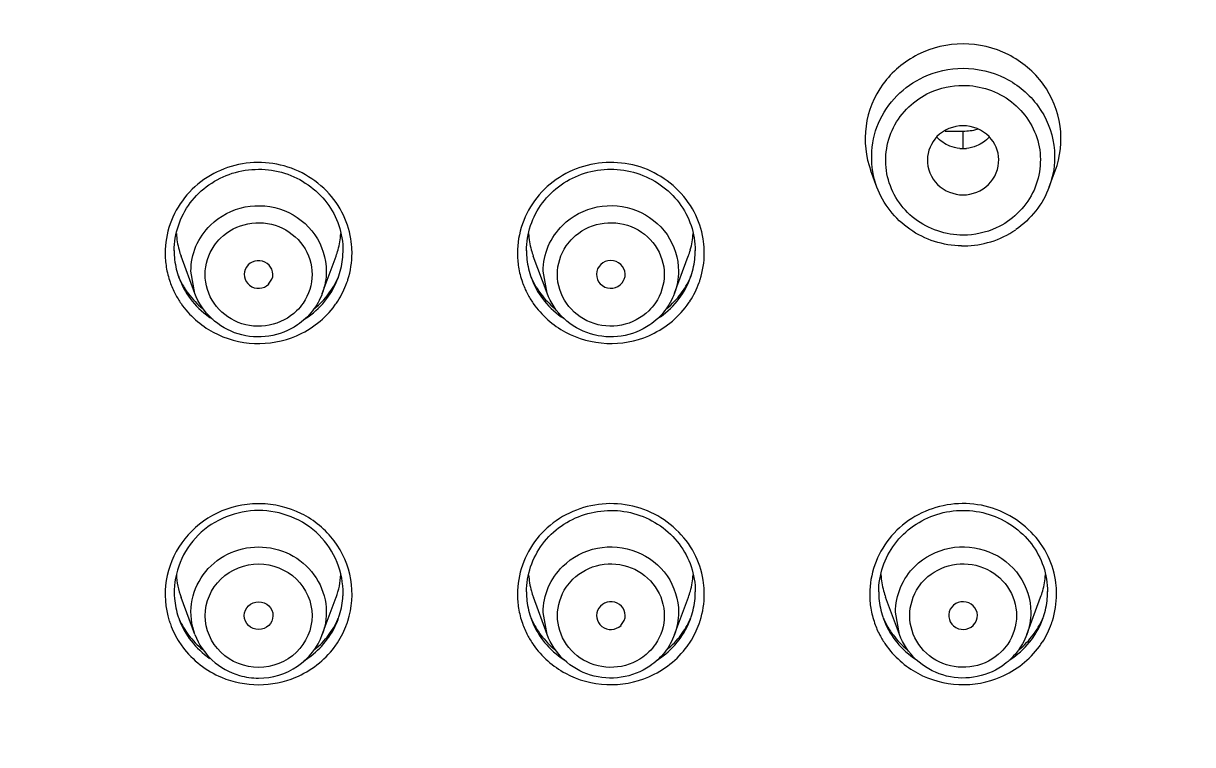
# Model space of a CAD drawing. Extents: x 4680 to 5808, y -3 to 824.
# Drawn here: x 5200.61 to 5225.17, y 524.37 to 539.51 of the extents above; entities that cross this region are included whole.
import ezdxf

# ---------------------------------------------------------------- set-up
doc = ezdxf.new("R2010")
doc.units = 0
doc.header["$LTSCALE"] = 4
doc.header["$MEASUREMENT"] = 0
for name, color, linetype in [('F3A55-R01_DXF_CONTINUOUS_LINE', 7, 'CONTINUOUS'), ('F3A55-R02_DXF_CONTINUOUS_LINE', 7, 'CONTINUOUS'), ('F3A55-R05_DXF_CONTINUOUS_LINE', 7, 'CONTINUOUS')]:
    doc.layers.add(name, color=color, linetype=linetype)

msp = doc.modelspace()

# ---------------------------------------------------------------- linework, layer by layer
at = {"layer": 'F3A55-R01_DXF_CONTINUOUS_LINE', "color": 9, "linetype": 'Continuous'}
msp.add_open_spline([(5208.603, 604.42), (5212.915, 603.719), (5221.405, 601.45), (5233.139, 595.564), (5243.376, 587.456), (5251.664, 577.468), (5257.642, 566.031), (5261.049, 553.636), (5261.733, 540.831), (5260.353, 532.385), (5259.226, 528.295)], degree=3, knots=[0, 0, 0, 0, 0.127243, 0.253926, 0.379839, 0.504913, 0.62922, 0.752956, 0.876436, 1, 1, 1, 1], dxfattribs=at)
at = {"layer": 'F3A55-R02_DXF_CONTINUOUS_LINE', "color": 7, "linetype": 'Continuous'}
for p, q in [((5219.975, 537.249), (5220.353, 537.249)), ((5218.542, 536.075), (5218.417, 536.414)), ((5222.163, 536.076), (5222.289, 536.414)), ((5203.884, 534.16), (5203.884, 534.159)), ((5207.222, 534.16), (5207.222, 534.161)), ((5211.284, 534.161), (5211.284, 534.16)), ((5214.622, 534.161), (5214.622, 534.162)), ((5211.285, 526.997), (5211.285, 526.996)), ((5214.623, 526.997), (5214.623, 526.997)), ((5218.685, 526.998), (5218.685, 526.997)), ((5222.023, 526.998), (5222.023, 526.998))]:
    msp.add_line(p, q, dxfattribs=at)
at = {"layer": 'F3A55-R02_DXF_CONTINUOUS_LINE', "color": 9, "linetype": 'Continuous'}
msp.add_line((5220.353, 536.882), (5220.353, 537.249), dxfattribs=at)
at = {"layer": 'F3A55-R02_DXF_CONTINUOUS_LINE', "color": 7, "linetype": 'Continuous'}
for centre, radius, start, end in [((5220.351, 538.418), 1.169, 270.0627, 285.0835), ((5220.353, 537.628), 0.746, 264.636, 269.9947), ((5220.352, 537.628), 0.746, 270.0217, 275.4087), ((5220.358, 536.795), 1.956, 287.1337, 304.3136), ((5205.432, 534.741), 1.653, 180.0169, 184.9002), ((5205.674, 534.742), 1.653, 355.1159, 359.9993), ((5212.832, 534.743), 1.653, 180.0169, 184.9002), ((5213.074, 534.743), 1.653, 355.1159, 359.9993), ((5220.353, 536.793), 1.954, 269.0358, 270.98), ((5220.351, 536.825), 1.986, 271.0101, 287.0572), ((5205.461, 534.744), 1.682, 184.9142, 198.5118), ((5205.645, 534.744), 1.682, 341.5044, 355.102), ((5212.861, 534.745), 1.682, 184.9142, 198.5118), ((5213.045, 534.745), 1.682, 341.5044, 355.102), ((5205.446, 534.74), 1.667, 198.5403, 200.3725), ((5205.461, 534.872), 1.727, 202.5446, 204.2339), ((5205.477, 534.88), 1.744, 204.2467, 212.5574), ((5205.624, 534.883), 1.75, 323.1155, 335.7289), ((5205.645, 534.872), 1.727, 335.7594, 337.4716), ((5205.66, 534.74), 1.667, 339.6436, 341.4758), ((5212.846, 534.741), 1.667, 198.5403, 200.3725), ((5212.861, 534.873), 1.727, 202.5446, 204.2339), ((5212.877, 534.881), 1.744, 204.2467, 212.5574), ((5213.024, 534.884), 1.75, 323.1155, 335.7289), ((5213.045, 534.873), 1.727, 335.7594, 337.4716), ((5213.06, 534.741), 1.667, 339.6436, 341.4758), ((5205.483, 534.883), 1.751, 212.5558, 216.9072), ((5205.516, 534.91), 1.794, 216.9687, 230.461), ((5205.59, 534.91), 1.794, 309.5483, 323.0474), ((5212.883, 534.884), 1.751, 212.5558, 216.9072), ((5212.916, 534.911), 1.794, 216.9687, 230.461), ((5212.99, 534.911), 1.794, 309.5483, 323.0474), ((5205.425, 527.573), 1.645, 181.4791, 184.8669), ((5205.452, 527.576), 1.671, 184.8874, 198.4229), ((5205.656, 527.576), 1.671, 341.5929, 355.1291), ((5205.683, 527.573), 1.645, 355.1496, 358.5448), ((5212.833, 527.578), 1.653, 180.0169, 184.9002), ((5212.862, 527.581), 1.682, 184.9142, 198.5118), ((5213.046, 527.581), 1.682, 341.5044, 355.102), ((5213.075, 527.578), 1.653, 355.1159, 359.9993), ((5220.233, 527.579), 1.653, 180.0169, 184.9002), ((5220.262, 527.582), 1.682, 184.9142, 198.5118), ((5220.446, 527.582), 1.682, 341.5044, 355.102), ((5220.475, 527.579), 1.653, 355.1159, 359.9993), ((5205.43, 527.57), 1.648, 198.4459, 200.3758), ((5205.466, 527.71), 1.731, 202.4822, 204.2406), ((5205.485, 527.719), 1.752, 204.2668, 216.8864), ((5205.623, 527.719), 1.752, 323.1297, 335.7493), ((5205.642, 527.71), 1.731, 335.7755, 337.5335), ((5205.678, 527.57), 1.648, 339.6404, 341.5699), ((5212.847, 527.577), 1.667, 198.5403, 200.3725), ((5212.862, 527.709), 1.727, 202.5446, 204.2339), ((5212.878, 527.716), 1.744, 204.2467, 212.5574), ((5213.025, 527.719), 1.75, 323.1155, 335.7289), ((5213.046, 527.709), 1.727, 335.7594, 337.4716), ((5213.061, 527.577), 1.667, 339.6436, 341.4758), ((5220.247, 527.578), 1.667, 198.5403, 200.3725), ((5220.262, 527.71), 1.727, 202.5446, 204.2339), ((5220.278, 527.717), 1.744, 204.2467, 212.5574), ((5220.425, 527.72), 1.75, 323.1156, 335.7516), ((5220.446, 527.71), 1.727, 335.7823, 337.4716), ((5220.461, 527.578), 1.667, 339.6436, 341.4758), ((5205.516, 527.745), 1.792, 216.9604, 230.4716), ((5205.592, 527.745), 1.792, 309.5446, 323.0558), ((5212.884, 527.72), 1.751, 212.5558, 216.9072), ((5212.917, 527.747), 1.794, 216.9687, 230.461), ((5212.991, 527.747), 1.794, 309.5483, 323.0474), ((5220.284, 527.721), 1.751, 212.5558, 216.9072), ((5220.317, 527.748), 1.794, 216.9687, 230.461), ((5220.391, 527.748), 1.794, 309.5483, 323.0474)]:
    msp.add_arc(centre, radius, start, end, dxfattribs=at)
at = {"layer": 'F3A55-R02_DXF_CONTINUOUS_LINE', "color": 9, "linetype": 'Continuous'}
for centre, radius, start, end in [((5205.67, 534.689), 1.846, 2.0953, 9.2557), ((5213.07, 534.69), 1.846, 2.0953, 9.2557), ((5205.412, 534.689), 1.822, 177.6268, 180.006), ((5205.68, 534.69), 1.836, 0.009, 2.0923), ((5212.812, 534.69), 1.822, 177.6268, 180.006), ((5213.08, 534.691), 1.836, 0.009, 2.0923), ((5205.435, 534.69), 1.845, 180.0194, 189.2553), ((5205.658, 534.692), 1.858, 342.435, 359.9351), ((5212.835, 534.691), 1.845, 180.0194, 189.2553), ((5213.058, 534.693), 1.858, 342.435, 359.9351), ((5205.443, 534.692), 1.853, 189.275, 199.2994), ((5212.843, 534.693), 1.853, 189.275, 199.2994), ((5205.46, 534.698), 1.872, 199.3123, 207.6564), ((5205.483, 534.756), 1.707, 200.4686, 216.8922), ((5205.623, 534.756), 1.707, 323.1239, 339.5476), ((5205.637, 534.702), 1.881, 327.0777, 340.3225), ((5205.671, 534.689), 1.845, 340.3658, 342.4037), ((5212.86, 534.699), 1.872, 199.3123, 207.6564), ((5212.883, 534.757), 1.707, 200.4686, 216.8922), ((5213.023, 534.757), 1.707, 323.1239, 339.5476), ((5213.037, 534.703), 1.881, 327.0777, 340.3225), ((5213.071, 534.69), 1.845, 340.3658, 342.4037), ((5205.472, 534.705), 1.885, 207.6802, 214.8175), ((5212.872, 534.706), 1.885, 207.6802, 214.8175), ((5205.631, 534.707), 1.889, 323.8226, 327.0761), ((5213.031, 534.708), 1.889, 323.8226, 327.0761), ((5205.528, 534.798), 1.768, 234.8854, 237.9281), ((5205.578, 534.798), 1.768, 302.0781, 305.1307), ((5212.928, 534.799), 1.768, 234.8854, 237.9281), ((5212.978, 534.799), 1.768, 302.0781, 305.1307), ((5205.554, 527.429), 1.997, 89.3865, 90.6269), ((5213.071, 527.526), 1.846, 2.0953, 9.2557), ((5220.471, 527.527), 1.846, 2.0953, 9.2557), ((5212.813, 527.526), 1.822, 177.6268, 180.006), ((5212.836, 527.527), 1.845, 180.0194, 189.2553), ((5213.059, 527.529), 1.858, 342.435, 359.9351), ((5213.081, 527.526), 1.836, 0.009, 2.0923), ((5220.214, 527.527), 1.823, 177.5021, 180.0058), ((5220.236, 527.528), 1.845, 180.0194, 189.2553), ((5220.459, 527.53), 1.858, 342.435, 359.9351), ((5220.481, 527.527), 1.836, 0.009, 2.0923), ((5212.844, 527.529), 1.853, 189.275, 199.2994), ((5220.244, 527.53), 1.853, 189.275, 199.2994), ((5205.439, 527.526), 1.849, 194.159, 197.7413), ((5205.437, 527.525), 1.846, 197.7439, 199.7641), ((5205.473, 527.54), 1.885, 199.8093, 213.1414), ((5205.626, 527.591), 1.705, 323.5496, 339.5798), ((5205.635, 527.54), 1.885, 326.7876, 340.1484), ((5205.67, 527.525), 1.847, 340.1961, 341.2587), ((5205.672, 527.525), 1.845, 341.2591, 342.2153), ((5212.861, 527.535), 1.872, 199.3123, 207.6564), ((5212.884, 527.593), 1.707, 200.4686, 216.8922), ((5213.024, 527.593), 1.707, 323.1239, 339.5476), ((5213.038, 527.539), 1.881, 327.0777, 340.3225), ((5213.072, 527.526), 1.845, 340.3658, 342.4037), ((5220.261, 527.536), 1.872, 199.3123, 207.6564), ((5220.284, 527.594), 1.707, 200.4686, 216.8922), ((5220.424, 527.594), 1.707, 323.1239, 339.5476), ((5220.439, 527.54), 1.881, 327.0777, 340.3436), ((5220.472, 527.527), 1.845, 340.3872, 342.4037), ((5212.873, 527.542), 1.885, 207.6802, 214.8175), ((5220.273, 527.543), 1.885, 207.6802, 214.8175), ((5205.477, 527.542), 1.889, 213.1406, 216.5846), ((5205.587, 527.623), 1.755, 307.3347, 323.4657), ((5205.63, 527.543), 1.891, 323.0975, 326.7901), ((5213.032, 527.544), 1.889, 323.8226, 327.0761), ((5220.432, 527.545), 1.889, 323.8226, 327.0761), ((5205.576, 527.638), 1.774, 301.819, 307.3032), ((5212.929, 527.635), 1.768, 234.8854, 237.9281), ((5212.979, 527.635), 1.768, 302.0781, 305.1307), ((5220.329, 527.636), 1.768, 234.8854, 237.9281), ((5220.379, 527.636), 1.768, 302.0781, 305.1307)]:
    msp.add_arc(centre, radius, start, end, dxfattribs=at)
at = {"layer": 'F3A55-R02_DXF_CONTINUOUS_LINE', "color": 7, "linetype": 'Continuous'}
for points, knots in [([(5200.612, 483.401), (5204.426, 483.552), (5212.034, 484.563), (5222.935, 488.151), (5232.941, 493.68), (5241.683, 500.952), (5248.842, 509.706), (5254.154, 519.623), (5257.422, 530.338), (5258.157, 537.768), (5258.156, 541.468)], [0, 0, 0, 0, 0.126971, 0.253597, 0.379663, 0.505021, 0.629623, 0.75353, 0.876905, 1, 1, 1, 1]), ([(5220.352, 539.08), (5220.028, 539.08), (5219.372, 538.927), (5218.609, 538.284), (5218.233, 537.367), (5218.307, 536.709), (5218.417, 536.414)], [0, 0, 0, 0, 0.254342, 0.505567, 0.753282, 1, 1, 1, 1]), ([(5222.289, 536.414), (5222.399, 536.71), (5222.472, 537.368), (5222.096, 538.284), (5221.333, 538.927), (5220.677, 539.08), (5220.352, 539.08)], [0, 0, 0, 0, 0.246711, 0.494418, 0.745653, 1, 1, 1, 1]), ([(5203.78, 534.737), (5203.78, 535.09), (5204.027, 535.822), (5204.973, 536.473), (5206.126, 536.479), (5206.769, 536.032), (5206.986, 535.744)], [0, 0, 0, 0, 0.245001, 0.49554, 0.749435, 1, 1, 1, 1]), ([(5211.18, 534.738), (5211.18, 535.091), (5211.427, 535.823), (5212.373, 536.474), (5213.526, 536.48), (5214.169, 536.033), (5214.386, 535.745)], [0, 0, 0, 0, 0.245001, 0.49554, 0.749435, 1, 1, 1, 1]), ([(5219.603, 536.652), (5219.599, 536.463), (5219.761, 536.064), (5220.16, 535.911), (5220.353, 535.911)], [0, 0, 0, 0, 0.494186, 1, 1, 1, 1]), ([(5220.353, 535.911), (5220.546, 535.911), (5220.944, 536.064), (5221.107, 536.464), (5221.103, 536.652)], [0, 0, 0, 0, 0.505795, 1, 1, 1, 1]), ([(5220.32, 534.839), (5219.94, 534.845), (5219.17, 535.085), (5218.673, 535.723), (5218.542, 536.075)], [0, 0, 0, 0, 0.503128, 1, 1, 1, 1]), ([(5205.554, 529.283), (5205.097, 529.283), (5204.153, 528.921), (5203.77, 527.975), (5203.781, 527.531)], [0, 0, 0, 0, 0.507035, 1, 1, 1, 1]), ([(5207.327, 527.532), (5207.338, 527.976), (5206.955, 528.922), (5206.011, 529.284), (5205.554, 529.283)], [0, 0, 0, 0, 0.492965, 1, 1, 1, 1]), ([(5211.181, 527.574), (5211.181, 527.926), (5211.428, 528.659), (5212.374, 529.31), (5213.527, 529.315), (5214.17, 528.869), (5214.387, 528.581)], [0, 0, 0, 0, 0.245001, 0.49554, 0.749435, 1, 1, 1, 1]), ([(5218.581, 527.575), (5218.581, 527.928), (5218.828, 528.66), (5219.774, 529.311), (5220.927, 529.316), (5221.57, 528.87), (5221.787, 528.582)], [0, 0, 0, 0, 0.245001, 0.49554, 0.749435, 1, 1, 1, 1])]:
    msp.add_open_spline(points, degree=3, knots=knots, dxfattribs=at)
at = {"layer": 'F3A55-R02_DXF_CONTINUOUS_LINE', "color": 9, "linetype": 'Continuous'}
for points, knots in [([(5257.231, 541.226), (5257.232, 537.599), (5256.515, 530.318), (5253.325, 519.814), (5248.138, 510.083), (5241.146, 501.484), (5232.602, 494.325), (5222.817, 488.863), (5212.149, 485.292), (5204.696, 484.257), (5200.958, 484.085)], [0, 0, 0, 0, 0.123071, 0.246424, 0.370316, 0.49491, 0.620269, 0.746349, 0.872998, 1, 1, 1, 1]), ([(5256.814, 541.205), (5256.815, 537.609), (5256.104, 530.388), (5252.944, 519.969), (5247.807, 510.316), (5240.879, 501.783), (5232.414, 494.675), (5222.717, 489.246), (5212.142, 485.689), (5204.753, 484.65), (5201.046, 484.473)], [0, 0, 0, 0, 0.123073, 0.246428, 0.370321, 0.494914, 0.620272, 0.74635, 0.872998, 1, 1, 1, 1]), ([(5220.352, 538.568), (5220.656, 538.568), (5221.269, 538.426), (5221.983, 537.824), (5222.335, 536.968), (5222.266, 536.352), (5222.163, 536.076)], [0, 0, 0, 0, 0.254315, 0.505557, 0.753281, 1, 1, 1, 1]), ([(5218.542, 536.075), (5218.387, 536.494), (5218.403, 537.497), (5219.114, 538.197), (5219.526, 538.387)], [0, 0, 0, 0, 0.496115, 1, 1, 1, 1]), ([(5220.353, 538.21), (5220.71, 538.21), (5221.44, 537.97), (5222.062, 537.017), (5221.929, 535.887), (5221.372, 535.364), (5221.051, 535.217)], [0, 0, 0, 0, 0.253801, 0.502659, 0.749316, 1, 1, 1, 1]), ([(5220.353, 535.064), (5219.996, 535.064), (5219.266, 535.304), (5218.643, 536.257), (5218.776, 537.387), (5219.334, 537.91), (5219.654, 538.058)], [0, 0, 0, 0, 0.253801, 0.502659, 0.749316, 1, 1, 1, 1]), ([(5207.304, 535.549), (5207.11, 535.918), (5206.445, 536.541), (5205.11, 536.682), (5203.946, 536.017), (5203.608, 535.176), (5203.591, 534.765)], [0, 0, 0, 0, 0.249381, 0.502551, 0.753689, 1, 1, 1, 1]), ([(5214.704, 535.551), (5214.51, 535.919), (5213.845, 536.543), (5212.51, 536.683), (5211.346, 536.018), (5211.008, 535.177), (5210.991, 534.766)], [0, 0, 0, 0, 0.249381, 0.502551, 0.753689, 1, 1, 1, 1]), ([(5204.602, 533.027), (5204.865, 532.886), (5205.463, 532.722), (5206.073, 532.834), (5206.348, 532.952)], [0, 0, 0, 0, 0.499695, 1, 1, 1, 1]), ([(5212.002, 533.028), (5212.265, 532.887), (5212.863, 532.723), (5213.473, 532.835), (5213.748, 532.953)], [0, 0, 0, 0, 0.499695, 1, 1, 1, 1]), ([(5250.62, 532.908), (5250.104, 530.071), (5248.574, 524.465), (5244.871, 516.565), (5239.858, 509.373), (5231.62, 500.998), (5218.792, 493.244), (5207.044, 490.677), (5201.139, 490.356)], [0, 0, 0, 0, 0.123276, 0.246976, 0.37126, 0.496205, 0.747178, 1, 1, 1, 1]), ([(5205.532, 529.426), (5205.241, 529.423), (5204.654, 529.288), (5203.954, 528.735), (5203.568, 527.939), (5203.578, 527.348), (5203.647, 527.074)], [0, 0, 0, 0, 0.254236, 0.505575, 0.753509, 1, 1, 1, 1]), ([(5207.429, 526.961), (5207.518, 527.24), (5207.563, 527.851), (5207.195, 528.69), (5206.483, 529.279), (5205.877, 529.423), (5205.575, 529.426)], [0, 0, 0, 0, 0.24662, 0.494418, 0.745686, 1, 1, 1, 1]), ([(5214.705, 528.386), (5214.511, 528.755), (5213.846, 529.378), (5212.511, 529.519), (5211.347, 528.854), (5211.009, 528.013), (5210.992, 527.602)], [0, 0, 0, 0, 0.249381, 0.502551, 0.753689, 1, 1, 1, 1]), ([(5222.105, 528.387), (5221.912, 528.756), (5221.247, 529.379), (5219.913, 529.52), (5218.749, 528.857), (5218.411, 528.017), (5218.393, 527.607)], [0, 0, 0, 0, 0.249374, 0.502538, 0.753682, 1, 1, 1, 1]), ([(5212.003, 525.864), (5212.266, 525.723), (5212.864, 525.559), (5213.474, 525.671), (5213.749, 525.789)], [0, 0, 0, 0, 0.499695, 1, 1, 1, 1]), ([(5219.403, 525.865), (5219.666, 525.724), (5220.264, 525.56), (5220.874, 525.672), (5221.149, 525.79)], [0, 0, 0, 0, 0.499695, 1, 1, 1, 1])]:
    msp.add_open_spline(points, degree=3, knots=knots, dxfattribs=at)
for points in [[(5219.526, 538.387), (5219.782, 538.505), (5220.07, 538.568), (5220.352, 538.568)], [(5219.654, 538.058), (5219.871, 538.157), (5220.114, 538.21), (5220.353, 538.21)], [(5207.492, 534.986), (5207.46, 535.181), (5207.396, 535.374), (5207.304, 535.549)], [(5214.892, 534.987), (5214.86, 535.182), (5214.796, 535.375), (5214.704, 535.551)], [(5221.051, 535.217), (5220.835, 535.117), (5220.591, 535.064), (5220.353, 535.064)], [(5203.924, 533.629), (5204.097, 533.381), (5204.336, 533.17), (5204.602, 533.027)], [(5204.118, 533.732), (5204.227, 533.586), (5204.362, 533.456), (5204.511, 533.352)], [(5206.348, 532.952), (5206.664, 533.087), (5206.953, 533.314), (5207.156, 533.592)], [(5206.596, 533.352), (5206.745, 533.457), (5206.879, 533.586), (5206.988, 533.732)], [(5211.324, 533.63), (5211.497, 533.382), (5211.736, 533.171), (5212.002, 533.028)], [(5211.518, 533.733), (5211.627, 533.587), (5211.762, 533.458), (5211.911, 533.353)], [(5213.748, 532.953), (5214.064, 533.088), (5214.353, 533.316), (5214.556, 533.593)], [(5213.996, 533.353), (5214.145, 533.458), (5214.279, 533.587), (5214.388, 533.733)], [(5214.893, 527.823), (5214.861, 528.018), (5214.797, 528.211), (5214.705, 528.386)], [(5222.293, 527.824), (5222.261, 528.019), (5222.197, 528.212), (5222.105, 528.387)], [(5203.885, 526.996), (5203.944, 526.836), (5204.03, 526.683), (5204.134, 526.547)], [(5203.96, 526.416), (5204.165, 526.14), (5204.457, 525.914), (5204.775, 525.781)], [(5204.134, 526.547), (5204.244, 526.406), (5204.378, 526.28), (5204.525, 526.178)], [(5206.333, 525.781), (5206.648, 525.913), (5206.937, 526.135), (5207.142, 526.408)], [(5211.325, 526.466), (5211.498, 526.218), (5211.737, 526.006), (5212.003, 525.864)], [(5211.519, 526.568), (5211.628, 526.423), (5211.763, 526.293), (5211.912, 526.189)], [(5213.749, 525.789), (5214.065, 525.924), (5214.354, 526.151), (5214.557, 526.429)], [(5213.997, 526.189), (5214.146, 526.294), (5214.28, 526.423), (5214.389, 526.569)], [(5218.725, 526.467), (5218.898, 526.219), (5219.137, 526.007), (5219.403, 525.865)], [(5218.919, 526.569), (5219.028, 526.424), (5219.163, 526.294), (5219.312, 526.19)], [(5221.149, 525.79), (5221.465, 525.925), (5221.754, 526.152), (5221.957, 526.43)], [(5221.397, 526.19), (5221.546, 526.295), (5221.68, 526.424), (5221.789, 526.57)], [(5204.775, 525.781), (5205.019, 525.678), (5205.289, 525.625), (5205.554, 525.625)], [(5205.554, 525.625), (5205.819, 525.625), (5206.089, 525.678), (5206.333, 525.781)]]:
    msp.add_open_spline(points, degree=3, dxfattribs=at)
at = {"layer": 'F3A55-R02_DXF_CONTINUOUS_LINE', "color": 7, "linetype": 'Continuous'}
for points in [[(5220.353, 537.363), (5220.154, 537.363), (5219.942, 537.275), (5219.805, 537.133)], [(5220.901, 537.133), (5220.763, 537.275), (5220.551, 537.363), (5220.353, 537.363)], [(5219.805, 537.133), (5219.684, 537.007), (5219.607, 536.825), (5219.603, 536.652)], [(5220.072, 536.936), (5219.97, 536.977), (5219.875, 537.043), (5219.802, 537.125)], [(5220.904, 537.125), (5220.831, 537.044), (5220.736, 536.978), (5220.635, 536.937)], [(5221.103, 536.652), (5221.099, 536.826), (5221.021, 537.007), (5220.901, 537.133)], [(5220.283, 536.885), (5220.211, 536.892), (5220.139, 536.909), (5220.072, 536.936)], [(5220.635, 536.937), (5220.567, 536.909), (5220.495, 536.892), (5220.423, 536.885)], [(5222.163, 536.076), (5222.031, 535.72), (5221.773, 535.394), (5221.46, 535.18)], [(5206.986, 535.744), (5207.095, 535.601), (5207.181, 535.438), (5207.239, 535.267)], [(5214.386, 535.745), (5214.495, 535.602), (5214.581, 535.439), (5214.639, 535.268)], [(5207.239, 535.267), (5207.296, 535.098), (5207.326, 534.916), (5207.326, 534.737)], [(5214.639, 535.268), (5214.696, 535.099), (5214.726, 534.917), (5214.726, 534.738)], [(5214.387, 528.581), (5214.496, 528.437), (5214.582, 528.274), (5214.64, 528.104)], [(5221.787, 528.582), (5221.896, 528.439), (5221.982, 528.275), (5222.04, 528.105)], [(5214.64, 528.104), (5214.697, 527.934), (5214.727, 527.753), (5214.727, 527.574)], [(5222.04, 528.105), (5222.097, 527.935), (5222.127, 527.754), (5222.127, 527.575)]]:
    msp.add_open_spline(points, degree=3, dxfattribs=at)
at = {"layer": 'F3A55-R05_DXF_CONTINUOUS_LINE', "color": 7, "linetype": 'Continuous'}
for p, q in [((5204.215, 533.842), (5203.925, 534.624)), ((5206.891, 533.842), (5207.181, 534.624)), ((5211.615, 533.843), (5211.325, 534.625)), ((5214.291, 533.843), (5214.581, 534.625)), ((5205.765, 534.033), (5205.835, 534.139)), ((5213.221, 534.11), (5213.235, 534.142)), ((5204.216, 526.677), (5203.926, 527.459)), ((5206.892, 526.678), (5207.182, 527.46)), ((5211.616, 526.678), (5211.326, 527.46)), ((5214.292, 526.679), (5214.582, 527.461)), ((5219.016, 526.679), (5218.726, 527.461)), ((5221.692, 526.68), (5221.982, 527.462)), ((5213.166, 526.87), (5213.236, 526.975)), ((5220.604, 526.915), (5220.636, 526.978))]:
    msp.add_line(p, q, dxfattribs=at)
at = {"layer": 'F3A55-R05_DXF_CONTINUOUS_LINE', "color": 9, "linetype": 'Continuous'}
for p, q in [((5204.215, 533.842), (5204.132, 534.307)), ((5211.615, 533.843), (5211.532, 534.308)), ((5211.616, 526.678), (5211.533, 527.144)), ((5219.016, 526.679), (5218.933, 527.145))]:
    msp.add_line(p, q, dxfattribs=at)
at = {"layer": 'F3A55-R05_DXF_CONTINUOUS_LINE', "color": 7, "linetype": 'Continuous'}
for centre, radius, start, end in [((5205.462, 535.193), 1.639, 183.3182, 195.5358), ((5205.644, 535.193), 1.639, 344.4804, 356.6962), ((5212.862, 535.194), 1.639, 183.3182, 195.5358), ((5213.044, 535.194), 1.639, 344.4804, 356.6962), ((5205.451, 535.19), 1.628, 195.5417, 200.3679), ((5205.655, 535.19), 1.628, 339.6486, 344.475), ((5212.851, 535.191), 1.628, 195.5417, 200.3679), ((5213.055, 535.191), 1.628, 339.6486, 344.475), ((5205.462, 528.029), 1.639, 183.1857, 200.3406), ((5205.645, 528.029), 1.639, 339.6761, 356.8005), ((5212.863, 528.03), 1.639, 183.3182, 195.5358), ((5213.045, 528.03), 1.639, 344.4804, 356.6962), ((5220.263, 528.031), 1.639, 183.3178, 195.3878), ((5220.445, 528.031), 1.639, 344.6284, 356.6966), ((5212.852, 528.027), 1.628, 195.5417, 200.3679), ((5213.056, 528.027), 1.628, 339.6486, 344.475), ((5220.252, 528.028), 1.628, 195.3927, 200.3675), ((5220.456, 528.028), 1.628, 339.649, 344.6239), ((5205.555, 527.229), 1.466, 254.0785, 269.9649)]:
    msp.add_arc(centre, radius, start, end, dxfattribs=at)
for centre, major_axis, ratio, start_param, end_param in [((5205.553, 534.239), (0.3, 0), 0.968142, -0.348511, 5.49881), ((5212.953, 534.24), (0.301, -0.001), 0.968045, -0.343578, 5.82158), ((5212.954, 527.076), (0.301, -0.001), 0.968141, -0.349795, 5.501887), ((5220.353, 527.077), (0.301, -0.002), 0.967979, -0.34249, 5.701309)]:
    msp.add_ellipse(centre, major_axis=major_axis, ratio=ratio, start_param=start_param, end_param=end_param, dxfattribs=at)
msp.add_ellipse((5205.554, 527.075), major_axis=(0.301, -0.001), ratio=0.968238, dxfattribs=at)
at = {"layer": 'F3A55-R05_DXF_CONTINUOUS_LINE', "color": 9, "linetype": 'Continuous'}
for points, knots in [([(5204.542, 535.274), (5204.737, 535.466), (5205.257, 535.738), (5206.119, 535.657), (5206.8, 535.128), (5206.975, 534.575), (5206.975, 534.308)], [0, 0, 0, 0, 0.251321, 0.504345, 0.754245, 1, 1, 1, 1]), ([(5211.942, 535.275), (5212.137, 535.467), (5212.657, 535.739), (5213.519, 535.658), (5214.2, 535.13), (5214.375, 534.576), (5214.375, 534.309)], [0, 0, 0, 0, 0.251321, 0.504345, 0.754245, 1, 1, 1, 1]), ([(5204.132, 534.307), (5204.132, 534.485), (5204.205, 534.846), (5204.414, 535.149), (5204.542, 535.274)], [0, 0, 0, 0, 0.497793, 1, 1, 1, 1]), ([(5204.754, 535.003), (5204.909, 535.154), (5205.319, 535.368), (5206, 535.305), (5206.538, 534.887), (5206.676, 534.45), (5206.676, 534.239)], [0, 0, 0, 0, 0.251337, 0.504345, 0.754229, 1, 1, 1, 1]), ([(5211.532, 534.308), (5211.532, 534.486), (5211.605, 534.847), (5211.814, 535.15), (5211.942, 535.275)], [0, 0, 0, 0, 0.497793, 1, 1, 1, 1]), ([(5212.154, 535.004), (5212.309, 535.155), (5212.719, 535.369), (5213.4, 535.306), (5213.938, 534.888), (5214.076, 534.451), (5214.076, 534.24)], [0, 0, 0, 0, 0.251337, 0.504345, 0.754229, 1, 1, 1, 1]), ([(5204.43, 534.239), (5204.43, 534.448), (5204.522, 534.738), (5204.703, 534.953), (5204.754, 535.003)], [0, 0, 0, 0, 0.745726, 1, 1, 1, 1]), ([(5211.83, 534.24), (5211.83, 534.449), (5211.922, 534.739), (5212.103, 534.954), (5212.154, 535.004)], [0, 0, 0, 0, 0.745726, 1, 1, 1, 1]), ([(5213.752, 533.476), (5213.597, 533.325), (5213.187, 533.11), (5212.506, 533.174), (5211.968, 533.591), (5211.83, 534.028), (5211.83, 534.24)], [0, 0, 0, 0, 0.251337, 0.504345, 0.754229, 1, 1, 1, 1]), ([(5214.076, 534.24), (5214.076, 534.031), (5213.985, 533.741), (5213.803, 533.526), (5213.752, 533.476)], [0, 0, 0, 0, 0.745726, 1, 1, 1, 1]), ([(5206.352, 533.475), (5206.197, 533.324), (5205.787, 533.109), (5205.106, 533.173), (5204.568, 533.59), (5204.43, 534.027), (5204.43, 534.239)], [0, 0, 0, 0, 0.251337, 0.504345, 0.754229, 1, 1, 1, 1]), ([(5206.676, 534.239), (5206.676, 534.03), (5206.585, 533.74), (5206.403, 533.525), (5206.352, 533.475)], [0, 0, 0, 0, 0.745726, 1, 1, 1, 1]), ([(5204.216, 526.677), (5204.141, 526.881), (5204.09, 527.336), (5204.349, 527.969), (5204.876, 528.414), (5205.329, 528.519), (5205.554, 528.519)], [0, 0, 0, 0, 0.246713, 0.494434, 0.745688, 1, 1, 1, 1]), ([(5205.554, 528.519), (5205.778, 528.519), (5206.231, 528.414), (5206.759, 527.97), (5207.018, 527.337), (5206.968, 526.882), (5206.892, 526.678)], [0, 0, 0, 0, 0.25431, 0.505545, 0.753279, 1, 1, 1, 1]), ([(5211.943, 528.111), (5212.138, 528.303), (5212.658, 528.574), (5213.52, 528.494), (5214.201, 527.965), (5214.376, 527.412), (5214.376, 527.144)], [0, 0, 0, 0, 0.251321, 0.504345, 0.754245, 1, 1, 1, 1]), ([(5219.343, 528.112), (5219.538, 528.304), (5220.058, 528.575), (5220.92, 528.495), (5221.601, 527.966), (5221.776, 527.413), (5221.776, 527.145)], [0, 0, 0, 0, 0.251321, 0.504345, 0.754245, 1, 1, 1, 1]), ([(5205.554, 525.988), (5205.269, 525.988), (5204.68, 526.214), (5204.309, 527.074), (5204.68, 527.935), (5205.269, 528.161), (5205.554, 528.161)], [0, 0, 0, 0, 0.252859, 0.499988, 0.747122, 1, 1, 1, 1]), ([(5205.554, 528.161), (5205.839, 528.161), (5206.428, 527.935), (5206.799, 527.075), (5206.428, 526.214), (5205.839, 525.988), (5205.554, 525.988)], [0, 0, 0, 0, 0.252859, 0.499988, 0.747122, 1, 1, 1, 1]), ([(5211.533, 527.144), (5211.533, 527.322), (5211.606, 527.683), (5211.815, 527.986), (5211.943, 528.111)], [0, 0, 0, 0, 0.497793, 1, 1, 1, 1]), ([(5212.155, 527.839), (5212.31, 527.991), (5212.72, 528.205), (5213.401, 528.142), (5213.939, 527.724), (5214.077, 527.287), (5214.077, 527.076)], [0, 0, 0, 0, 0.251337, 0.504345, 0.754229, 1, 1, 1, 1]), ([(5218.933, 527.145), (5218.933, 527.323), (5219.006, 527.684), (5219.215, 527.987), (5219.343, 528.112)], [0, 0, 0, 0, 0.497793, 1, 1, 1, 1]), ([(5219.555, 527.84), (5219.71, 527.992), (5220.12, 528.206), (5220.801, 528.143), (5221.339, 527.725), (5221.477, 527.288), (5221.477, 527.077)], [0, 0, 0, 0, 0.251337, 0.504345, 0.754229, 1, 1, 1, 1]), ([(5211.831, 527.075), (5211.831, 527.285), (5211.923, 527.574), (5212.104, 527.789), (5212.155, 527.839)], [0, 0, 0, 0, 0.745726, 1, 1, 1, 1]), ([(5219.231, 527.076), (5219.231, 527.286), (5219.323, 527.575), (5219.504, 527.79), (5219.555, 527.84)], [0, 0, 0, 0, 0.745726, 1, 1, 1, 1]), ([(5213.753, 526.312), (5213.598, 526.16), (5213.188, 525.946), (5212.507, 526.01), (5211.969, 526.427), (5211.831, 526.864), (5211.831, 527.075)], [0, 0, 0, 0, 0.251337, 0.504345, 0.754229, 1, 1, 1, 1]), ([(5214.077, 527.076), (5214.077, 526.866), (5213.986, 526.577), (5213.804, 526.362), (5213.753, 526.312)], [0, 0, 0, 0, 0.745726, 1, 1, 1, 1]), ([(5221.153, 526.313), (5220.998, 526.162), (5220.588, 525.947), (5219.907, 526.011), (5219.369, 526.428), (5219.231, 526.865), (5219.231, 527.076)], [0, 0, 0, 0, 0.251337, 0.504345, 0.754229, 1, 1, 1, 1]), ([(5221.477, 527.077), (5221.477, 526.867), (5221.386, 526.578), (5221.204, 526.363), (5221.153, 526.313)], [0, 0, 0, 0, 0.745726, 1, 1, 1, 1])]:
    msp.add_open_spline(points, degree=3, knots=knots, dxfattribs=at)
for points in [[(5206.975, 534.308), (5206.975, 534.15), (5206.946, 533.99), (5206.891, 533.842)], [(5214.375, 534.309), (5214.375, 534.151), (5214.346, 533.991), (5214.291, 533.843)], [(5214.376, 527.144), (5214.376, 526.987), (5214.347, 526.827), (5214.292, 526.679)], [(5221.776, 527.145), (5221.776, 526.988), (5221.747, 526.828), (5221.692, 526.68)]]:
    msp.add_open_spline(points, degree=3, dxfattribs=at)
at = {"layer": 'F3A55-R05_DXF_CONTINUOUS_LINE', "color": 7, "linetype": 'Continuous'}
for points, knots in [([(5206.371, 533.179), (5206.194, 533.058), (5205.777, 532.894), (5205.113, 532.944), (5204.537, 533.273), (5204.289, 533.643), (5204.215, 533.842)], [0, 0, 0, 0, 0.250689, 0.502054, 0.752115, 1, 1, 1, 1]), ([(5213.771, 533.18), (5213.594, 533.059), (5213.177, 532.895), (5212.513, 532.945), (5211.937, 533.274), (5211.689, 533.644), (5211.615, 533.843)], [0, 0, 0, 0, 0.250689, 0.502054, 0.752115, 1, 1, 1, 1]), ([(5204.216, 526.677), (5204.292, 526.474), (5204.546, 526.098), (5204.943, 525.879), (5205.153, 525.819)], [0, 0, 0, 0, 0.49777, 1, 1, 1, 1]), ([(5205.554, 525.763), (5205.839, 525.763), (5206.419, 525.935), (5206.794, 526.414), (5206.892, 526.678)], [0, 0, 0, 0, 0.502747, 1, 1, 1, 1]), ([(5213.772, 526.016), (5213.595, 525.894), (5213.178, 525.731), (5212.514, 525.78), (5211.938, 526.11), (5211.69, 526.479), (5211.616, 526.678)], [0, 0, 0, 0, 0.250689, 0.502054, 0.752115, 1, 1, 1, 1]), ([(5221.172, 526.017), (5220.995, 525.896), (5220.578, 525.732), (5219.914, 525.782), (5219.338, 526.111), (5219.09, 526.48), (5219.016, 526.679)], [0, 0, 0, 0, 0.250689, 0.502054, 0.752115, 1, 1, 1, 1])]:
    msp.add_open_spline(points, degree=3, knots=knots, dxfattribs=at)
for points in [[(5206.891, 533.842), (5206.842, 533.709), (5206.771, 533.583), (5206.684, 533.472)], [(5214.291, 533.843), (5214.242, 533.711), (5214.171, 533.584), (5214.084, 533.473)], [(5206.684, 533.472), (5206.596, 533.36), (5206.489, 533.26), (5206.371, 533.179)], [(5214.084, 533.473), (5213.996, 533.361), (5213.889, 533.261), (5213.771, 533.18)], [(5214.292, 526.679), (5214.243, 526.546), (5214.172, 526.42), (5214.085, 526.309)], [(5221.692, 526.68), (5221.643, 526.547), (5221.572, 526.421), (5221.485, 526.31)], [(5214.085, 526.309), (5213.997, 526.196), (5213.89, 526.097), (5213.772, 526.016)], [(5221.485, 526.31), (5221.397, 526.197), (5221.29, 526.098), (5221.172, 526.017)]]:
    msp.add_open_spline(points, degree=3, dxfattribs=at)

doc.saveas('drawing.dxf')
